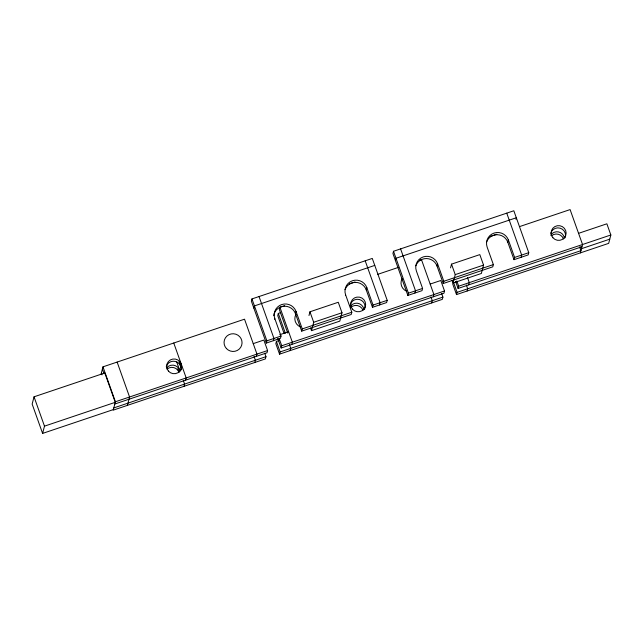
<?xml version="1.0" encoding="UTF-8"?>
<svg xmlns="http://www.w3.org/2000/svg" width="643" height="643" viewBox="0 0 643 643"><rect width="100%" height="100%" fill="white"/><g stroke="black" fill="none" stroke-linecap="round" stroke-linejoin="round"><path stroke-width="0.96" d="M42.599 433.414L44.488 426.148L115.266 402.325L104.817 372.988L34.039 396.811L32.15 404.077L42.599 433.414L113.377 409.583M100.983 374.475L102.976 366.84L244.525 319.185L256.967 354.108L256.38 356.343M102.976 366.84L115.41 401.762L113.224 410.146L265.398 358.915L265.977 356.68L264.739 353.192M127.386 405.379L129.564 396.996L117.13 362.073M184.002 386.314L184.589 384.08L183.263 380.359M185.602 380.174L186.189 377.939L173.755 343.016M251.96 298.923L251.373 301.165L266.298 343.073L280.452 338.306L281.031 336.072L274.818 318.606A11.269 11.06 14.6 0 1 281.698 304.557A11.269 11.06 14.6 0 1 296.053 311.461L302.266 328.919L301.688 331.153L351.231 314.475L351.809 312.241L345.596 294.783A11.269 11.06 14.6 0 1 352.477 280.734A11.269 11.06 14.6 0 1 366.823 287.63L373.044 305.095L372.466 307.33L386.62 302.564L387.199 300.329L372.281 258.422L251.96 298.923L266.877 340.83L266.298 343.073M253.864 308.15L254.443 305.907L374.765 265.406M254.781 362.491L255.367 360.257L254.017 356.479M274.633 319.306L274.818 318.606M253.229 343.635L263.847 340.059L267.584 350.539L266.998 352.774L114.832 403.997M280.219 312.779L278.315 313.422L277.736 315.657L284.118 333.588M284.664 305.674L279.914 307.274L279.335 309.508L287.734 333.106M273.371 340.686L273.958 338.451L259.033 296.544M279.062 340.549L276.402 341.441L275.823 343.675L279.552 354.156L442.344 299.357L442.923 297.114L441.677 293.626M279.552 354.156L280.139 351.922L276.402 341.441M430.175 284.069L440.793 280.493L444.522 290.974L443.943 293.208L281.152 348.008L281.738 345.773L279.247 338.789M301.688 331.153L295.467 313.696L296.053 311.461M290.17 350.58L290.749 348.345L289.406 344.568M291.769 344.431L292.356 342.197L279.914 307.274M308.986 315.52L309.95 311.799L338.266 302.266L341.996 312.747L339.809 321.122L311.501 330.655L310.569 328.034M311.501 330.655L313.688 322.272L309.95 311.799M345.412 295.483L345.596 294.783M372.466 307.33L366.245 289.872L366.823 287.63M379.539 304.951L380.126 302.716L365.2 260.809M393.508 251.276L392.929 253.511L407.855 295.418L422.009 290.652L422.588 288.418L416.375 270.952A11.269 11.06 14.6 0 1 423.255 256.903A11.269 11.06 14.6 0 1 437.602 263.807L443.823 281.272L443.236 283.507L492.787 266.829L493.366 264.594L487.145 247.129A11.269 11.06 14.6 0 1 494.033 233.079A11.269 11.06 14.6 0 1 508.38 239.984L514.601 257.441L514.014 259.676L528.176 254.909L528.755 252.675L513.829 210.767L393.508 251.276L408.434 293.184L407.855 295.418M395.413 260.495L396 258.261L516.321 217.752L515.927 219.247M414.928 293.031L415.515 290.797L400.589 248.889M443.236 283.507L437.023 266.041L437.602 263.807M431.726 302.925L432.305 300.691L430.963 296.913M433.326 296.785L433.904 294.55L421.47 259.627L419.574 260.262M450.534 267.874L451.507 264.144L479.815 254.612L483.552 265.093L481.366 273.476L453.058 283L452.125 280.38M451.507 264.144L455.236 274.625L452.768 284.11L456.498 294.59L608.672 243.359L610.85 234.984L606.871 223.804L578.563 233.337M456.498 294.59L457.077 292.356L453.661 282.751M581.955 246.743L458.097 288.442L458.676 286.207L456.811 280.967M467.115 291.014L467.694 288.779L466.352 285.002M468.715 284.865L469.294 282.631L467.429 277.398M514.014 259.676L507.801 242.218L508.38 239.984M521.095 257.296L521.674 255.062L506.756 213.154M580.356 252.892L582.542 244.509L570.1 209.586L519.665 226.569M349.27 283.933L354.968 282.012M377.771 274.336L398.668 267.295M490.167 236.495L496.83 234.253M313.688 322.272L341.996 312.747M455.236 274.625L483.552 265.093M279.777 334.698L288.619 331.724M266.877 340.83L281.031 336.072M302.266 328.919L351.809 312.241M373.044 305.095L387.199 300.329M408.434 293.184L422.588 288.418M443.823 281.272L493.366 264.594M514.601 257.441L528.755 252.675M115.41 401.762L267.584 350.539M281.738 345.773L444.522 290.974M458.676 286.207L610.85 234.984M609.757 239.172L581.449 248.704L580.782 246.84M113.811 407.911L265.977 356.68M280.139 351.922L442.923 297.114M457.077 292.356L580.942 250.657L579.592 246.88M455.614 281.457L458.097 288.442M278.315 313.422L285.371 333.243M277.736 338.403L281.152 348.008M179.011 361.647L181.623 368.994M176.696 361.913L179.614 370.111M177.733 368.704L179.027 372.345A7.507 7.37 14.6 0 0 167.035 369.114M102.39 369.074L104.07 373.792M101.377 372.988L102.044 374.877M34.039 396.811L44.488 426.148M166.272 366.759A7.507 7.37 14.6 0 1 175.346 361.438A7.507 7.37 14.6 0 1 180.836 370.416M166.577 367.957A7.507 7.37 14.6 0 1 179.944 371.421M350.146 305.546A7.507 7.37 14.6 0 1 359.373 299.485A7.507 7.37 14.6 0 1 364.637 309.195M350.515 307.675A7.507 7.37 14.6 0 1 363.054 310.4M350.604 306.004A7.507 7.37 14.6 0 1 363.97 309.476M551.525 235.772A7.507 7.37 14.6 0 1 563.525 239.003M550.633 235.234A7.507 7.37 14.6 0 1 564.441 238.079M550.762 233.417A7.507 7.37 14.6 0 1 560.206 228.193A7.507 7.37 14.6 0 1 565.109 237.797M406.689 291.247A9.01 8.841 14.6 0 1 402.18 278.58M300.522 326.99A9.01 8.841 14.6 0 1 296.013 314.314M415.812 265.784A11.269 11.06 14.6 0 1 437.023 266.041M486.59 241.961A11.269 11.06 14.6 0 1 507.801 242.218M273.709 315.633A11.269 11.06 14.6 0 1 295.467 313.696M345.034 289.615A11.269 11.06 14.6 0 1 366.245 289.872M168.41 371.067A7.507 7.37 14.6 0 0 181.197 368.905A7.507 7.37 14.6 0 0 172.798 359.075A7.507 7.37 14.6 0 0 168.41 371.067M352.436 309.122A7.507 7.37 14.6 0 0 365.216 306.952A7.507 7.37 14.6 0 0 356.817 297.13A7.507 7.37 14.6 0 0 352.436 309.122M552.908 237.725A7.507 7.37 14.6 0 0 565.687 235.563A7.507 7.37 14.6 0 0 557.288 225.733A7.507 7.37 14.6 0 0 552.908 237.725M226.416 348.53A9.01 8.841 14.6 0 0 241.639 345.339A9.01 8.841 14.6 0 0 231.094 333.942A9.01 8.841 14.6 0 0 226.416 348.53"/></g></svg>
